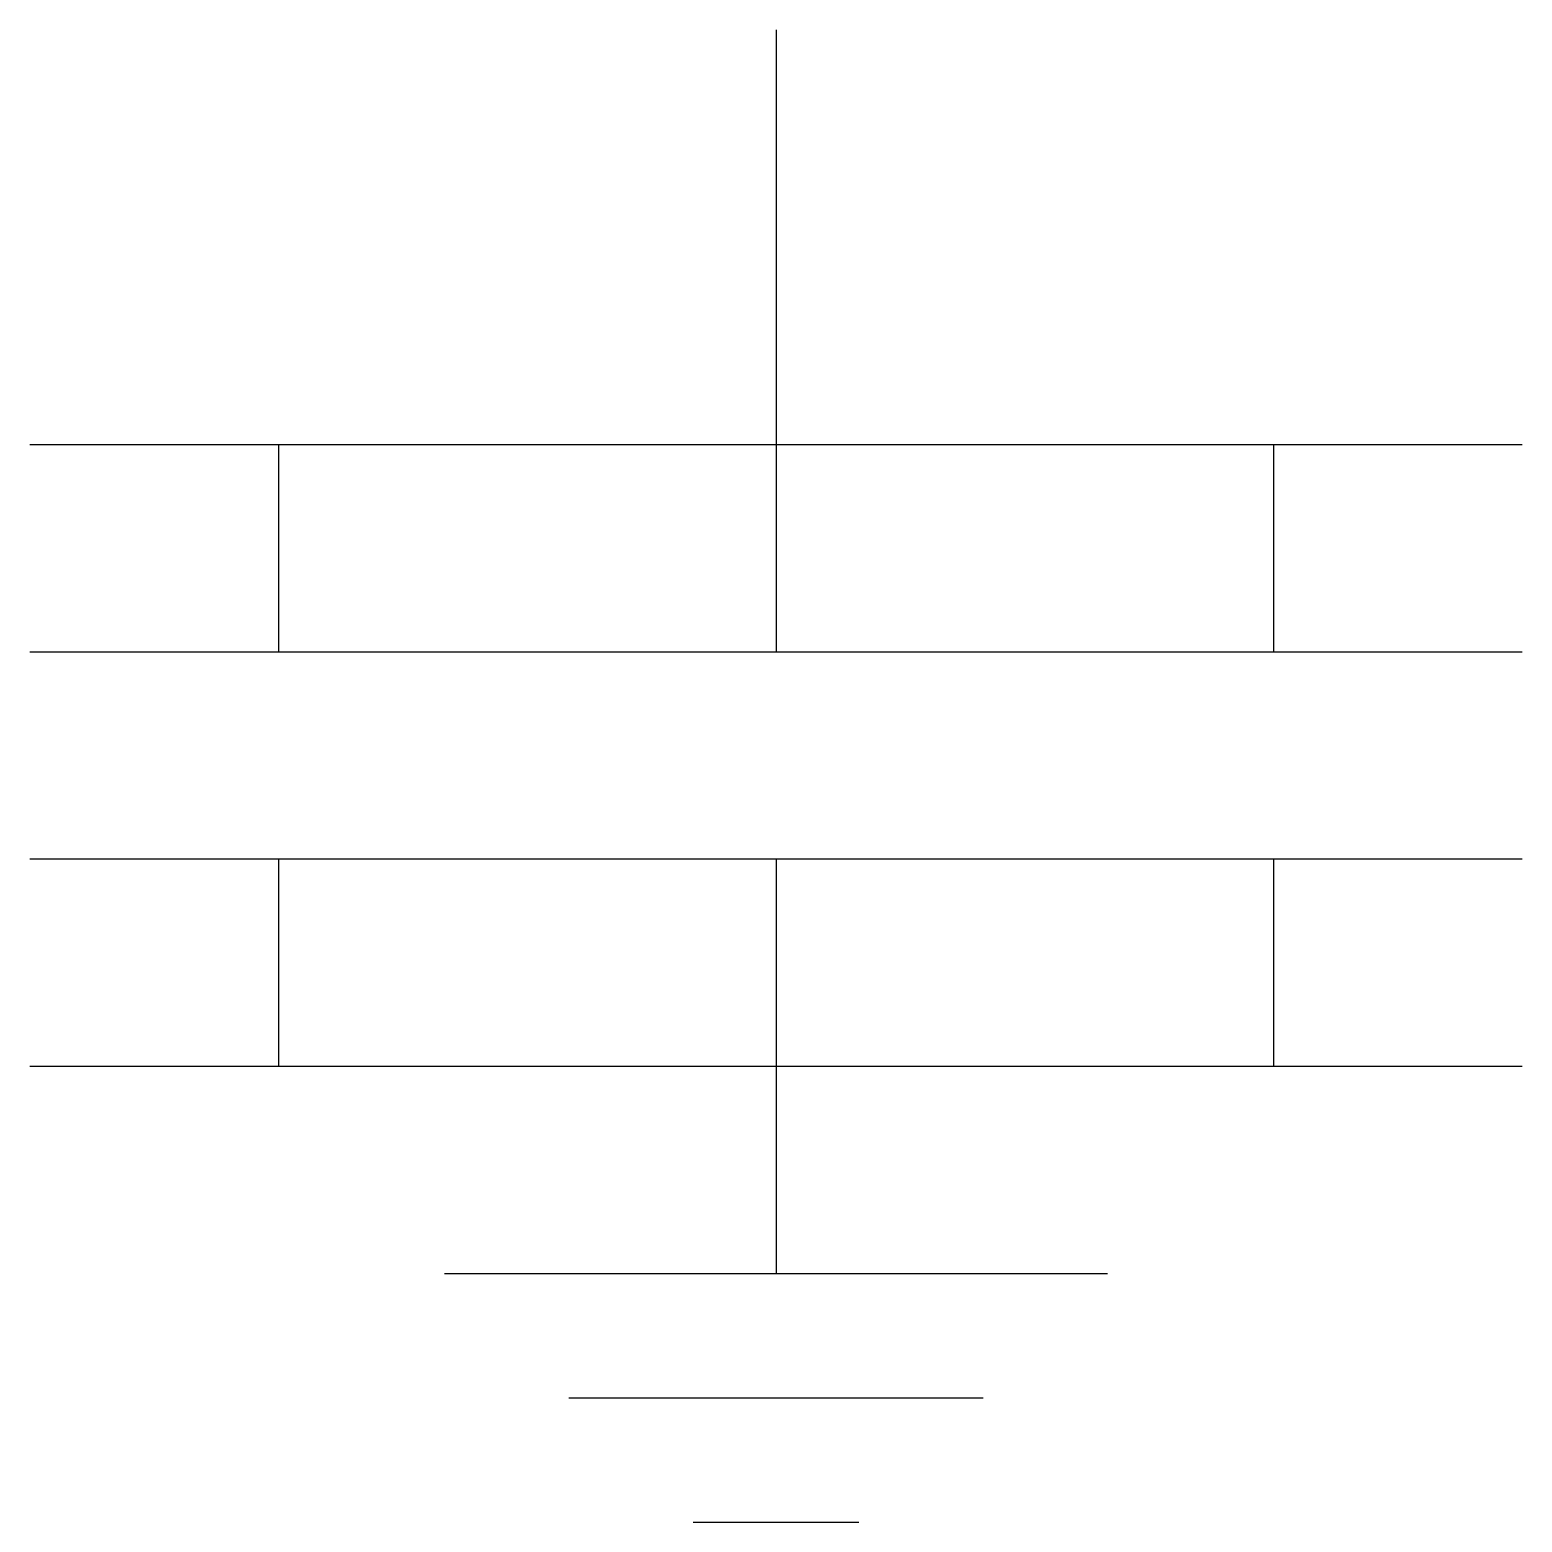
# Model space of a CAD drawing. Header units: millimetres. Extents: x -8.8 to 8.8, y -17.5 to 0.
import ezdxf
from ezdxf.enums import TextEntityAlignment as Align

# ---------------------------------------------------------------- set-up
doc = ezdxf.new("R2010")
doc.units = ezdxf.units.MM
doc.layers.get('0').update_dxf_attribs({"linetype": 'CONTINUOUS'})
doc.styles.add('ARIAL', font='arial.ttf')

# ---------------------------------------------------------------- blocks, each defined once
blk = doc.blocks.new('291_E_LV_SLD_IEC60617_capacitor_bank')
at = {"true_color": 0x0000ff}
for p, q in [((0, 0), (0, -4.861)), ((-8.75, -4.861), (8.75, -4.861)), ((-5.833, -4.861), (-5.833, -7.292)), ((0, -4.861), (0, -7.292)), ((5.833, -4.861), (5.833, -7.292)), ((-8.749, -7.292), (-2.916, -7.292)), ((-2.916, -7.292), (2.916, -7.292)), ((2.916, -7.292), (8.749, -7.292)), ((-8.749, -9.722), (-2.916, -9.722)), ((-5.833, -9.722), (-5.833, -12.153)), ((-2.916, -9.722), (2.916, -9.722)), ((0, -9.722), (0, -12.153)), ((2.916, -9.722), (8.749, -9.722)), ((5.833, -9.722), (5.833, -12.153)), ((-8.75, -12.153), (8.75, -12.153)), ((0, -12.153), (0, -14.583))]:
    blk.add_line(p, q, dxfattribs=at)
at = {"true_color": 0x139b48}
for p, q in [((-3.889, -14.583), (3.889, -14.583)), ((-2.43, -16.042), (2.43, -16.042)), ((-0.972, -17.5), (0.972, -17.5))]:
    blk.add_line(p, q, dxfattribs=at)
at = {"true_color": 0x0000ff, "style": 'ARIAL'}
blk.add_attdef('TAG', text='', height=2.5, dxfattribs=at).set_placement((-10.75, -2.2), align=Align.RIGHT)
at = {"color": 7, "style": 'ARIAL'}
for tag, p in [('LOAD', (-10.75, -9)), ('KVAR', (-10.75, -12)), ('VOLTAGE', (-10.75, -15)), ('MANUFACTURER', (-10.75, -18))]:
    blk.add_attdef(tag, text='', height=1.7, dxfattribs=at).set_placement(p, align=Align.RIGHT)

msp = doc.modelspace()

# ---------------------------------------------------------------- block references
msp.add_blockref('291_E_LV_SLD_IEC60617_capacitor_bank', (0, 0))

doc.saveas('drawing.dxf')
